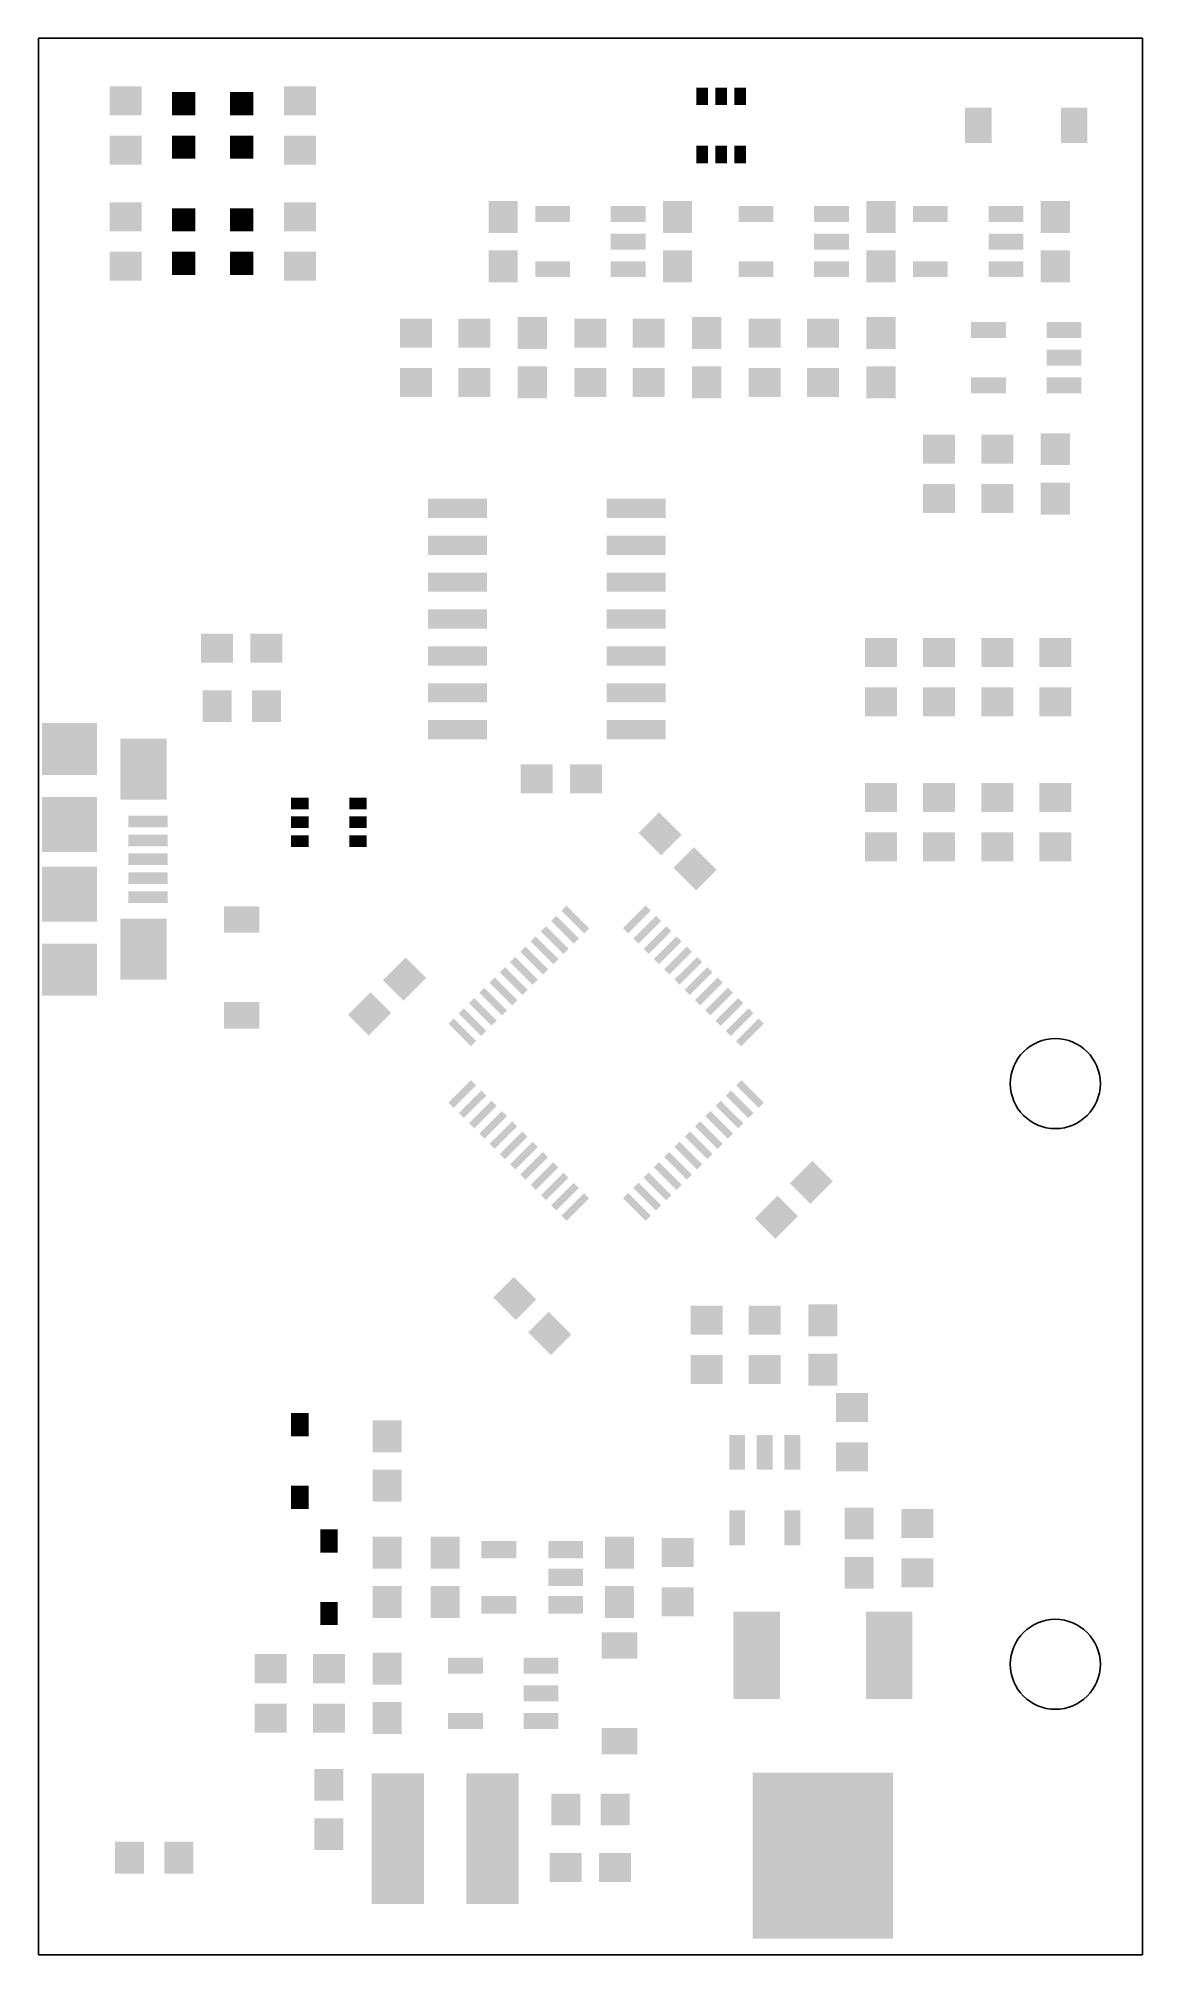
# Model space of a CAD drawing. Extents: x 0 to 38, y 0 to 66.
import ezdxf

# ---------------------------------------------------------------- set-up
doc = ezdxf.new("R2010")
doc.units = 0
doc.header["$MEASUREMENT"] = 0
doc.layers.get('0').update_dxf_attribs({"linetype": 'CONTINUOUS'})
doc.layers.add('20', color=7, linetype='CONTINUOUS')
doc.layers.add('31', color=253, linetype='CONTINUOUS')

# ---------------------------------------------------------------- blocks, each defined once
blk = doc.blocks.new('RECT')
blk.add_solid([(-0.5, -0.5), (0.5, -0.5), (-0.5, 0.5), (0.5, 0.5)])

msp = doc.modelspace()

# ---------------------------------------------------------------- linework, layer by layer
at = {"layer": '20'}
for p, q in [((38, 66), (0, 66)), ((0, 66), (0, 0)), ((38.005, 0), (38, 66)), ((0, 0), (38.005, 0))]:
    msp.add_line(p, q, dxfattribs=at)
for centre in [(35, 30), (35, 10)]:
    msp.add_circle(centre, 1.5494, dxfattribs=at)

# ---------------------------------------------------------------- block references
at = {"layer": '31', "yscale": 1.1}
for p, rotation in [((3, 63.85), 270), ((9, 63.85), 270), ((3, 62.15), 270), ((9, 62.15), 270), ((3, 59.85), 270), ((9, 59.85), 270), ((3, 58.15), 270), ((9, 58.15), 270), ((13, 55.85), 90), ((15, 55.85), 90), ((19, 55.85), 90), ((21, 55.85), 90), ((25, 55.85), 90), ((27, 55.85), 90), ((13, 54.15), 90), ((15, 54.15), 90), ((19, 54.15), 90), ((21, 54.15), 90), ((25, 54.15), 90), ((27, 54.15), 90), ((31, 51.85), 90), ((33, 51.85), 90), ((31, 50.15), 90), ((33, 50.15), 90), ((29, 44.85), 90), ((31, 44.85), 270), ((33, 44.85), 90), ((35, 44.85), 270), ((29, 43.15), 90), ((31, 43.15), 270), ((33, 43.15), 90), ((35, 43.15), 270), ((6.15, 43), 180), ((7.85, 43), 180), ((29, 39.85), 270), ((31, 39.85), 90), ((33, 39.85), 270), ((35, 39.85), 90), ((29, 38.15), 270), ((31, 38.15), 90), ((33, 38.15), 270), ((35, 38.15), 90), ((23, 21.85), 90), ((25, 21.85), 270), ((23, 20.15), 90), ((25, 20.15), 270), ((28, 18.85), 270), ((28, 17.15), 270), ((30.25, 14.85), 270), ((22, 13.85), 270), ((30.25, 13.15), 270), ((22, 12.15), 270), ((8, 9.85), 90), ((10, 9.85), 90), ((8, 8.15), 90), ((10, 8.15), 90), ((3.1348, 3.3384), 180), ((4.8348, 3.3384), 180)]:
    msp.add_blockref('RECT', p, dxfattribs=dict(at, rotation=rotation))
at = {"layer": '31'}
for p, xscale, yscale, rotation in [((5, 63.75), 0.8, 0.8, 180), ((7, 63.75), 0.8, 0.8, 180), ((5, 62.25), 0.8, 0.8, 180), ((7, 62.25), 0.8, 0.8, 180), ((5, 59.75), 0.8, 0.8, 180), ((7, 59.75), 0.8, 0.8, 180), ((17.6999, 59.95), 0.55, 1.2, 90), ((20.3001, 59.95), 0.55, 1.2, 90), ((24.6999, 59.95), 0.55, 1.2, 90), ((27.3001, 59.95), 0.55, 1.2, 90), ((30.6999, 59.95), 0.55, 1.2, 90), ((33.3001, 59.95), 0.55, 1.2, 90), ((20.3001, 59), 0.55, 1.2, 90), ((27.3001, 59), 0.55, 1.2, 90), ((33.3001, 59), 0.55, 1.2, 90), ((5, 58.25), 0.8, 0.8, 180), ((7, 58.25), 0.8, 0.8, 180), ((17.6999, 58.05), 0.55, 1.2, 90), ((20.3001, 58.05), 0.55, 1.2, 90), ((24.6999, 58.05), 0.55, 1.2, 90), ((27.3001, 58.05), 0.55, 1.2, 90), ((30.6999, 58.05), 0.55, 1.2, 90), ((33.3001, 58.05), 0.55, 1.2, 90), ((32.6999, 55.95), 0.55, 1.2, 90), ((35.3001, 55.95), 0.55, 1.2, 90), ((35.3001, 55), 0.55, 1.2, 90), ((32.6999, 54.05), 0.55, 1.2, 90), ((35.3001, 54.05), 0.55, 1.2, 90), ((14.4266, 49.81), 0.6604, 2.032, 90), ((20.5734, 49.81), 0.6604, 2.032, 90), ((14.4266, 48.54), 0.6604, 2.032, 90), ((20.5734, 48.54), 0.6604, 2.032, 90), ((14.4266, 47.27), 0.6604, 2.032, 90), ((20.5734, 47.27), 0.6604, 2.032, 90), ((14.4266, 46), 0.6604, 2.032, 90), ((20.5734, 46), 0.6604, 2.032, 90), ((14.4266, 44.73), 0.6604, 2.032, 90), ((20.5734, 44.73), 0.6604, 2.032, 90), ((14.4266, 43.46), 0.6604, 2.032, 90), ((20.5734, 43.46), 0.6604, 2.032, 90), ((1.07, 41.525), 1.8, 1.9, 270), ((14.4266, 42.19), 0.6604, 2.032, 90), ((20.5734, 42.19), 0.6604, 2.032, 90), ((3.62, 40.825), 2.1, 1.6, 270), ((1.07, 38.925), 1.9, 1.9, 270), ((9, 39.65), 0.4, 0.6, 270), ((11, 39.65), 0.4, 0.6, 270), ((3.77, 39.025), 0.4, 1.35, 270), ((9, 39), 0.4, 0.6, 270), ((11, 39), 0.4, 0.6, 270), ((3.77, 38.375), 0.4, 1.35, 270), ((9, 38.35), 0.4, 0.6, 270), ((11, 38.35), 0.4, 0.6, 270), ((3.77, 37.725), 0.4, 1.35, 270), ((1.07, 36.525), 1.9, 1.9, 270), ((3.77, 37.075), 0.4, 1.35, 270), ((3.77, 36.425), 0.4, 1.35, 270), ((3.62, 34.625), 2.1, 1.6, 270), ((7, 35.65), 0.91, 1.22, 90), ((18.1262, 35.2985), 0.25, 1.1, 45), ((18.4797, 35.652), 0.25, 1.1, 45), ((20.601, 35.652), 0.25, 1.1, 135), ((20.9546, 35.2985), 0.25, 1.1, 135), ((17.4191, 34.5913), 0.25, 1.1, 45), ((17.7726, 34.9449), 0.25, 1.1, 45), ((21.3081, 34.9449), 0.25, 1.1, 135), ((21.6617, 34.5913), 0.25, 1.1, 135), ((1.07, 33.925), 1.8, 1.9, 270), ((16.712, 33.8842), 0.25, 1.1, 45), ((17.0655, 34.2378), 0.25, 1.1, 45), ((22.0153, 34.2378), 0.25, 1.1, 135), ((22.3688, 33.8842), 0.25, 1.1, 135), ((16.3584, 33.5307), 0.25, 1.1, 45), ((22.7224, 33.5307), 0.25, 1.1, 135), ((15.6513, 32.8236), 0.25, 1.1, 45), ((16.0048, 33.1771), 0.25, 1.1, 45), ((23.0759, 33.1771), 0.25, 1.1, 135), ((23.4295, 32.8236), 0.25, 1.1, 135), ((7, 32.35), 0.91, 1.22, 90), ((14.9442, 32.1165), 0.25, 1.1, 45), ((15.2977, 32.47), 0.25, 1.1, 45), ((23.783, 32.47), 0.25, 1.1, 135), ((24.1366, 32.1165), 0.25, 1.1, 135), ((14.5906, 31.7629), 0.25, 1.1, 45), ((24.4901, 31.7629), 0.25, 1.1, 135), ((14.5906, 29.6416), 0.25, 1.1, 135), ((14.9442, 29.288), 0.25, 1.1, 135), ((24.1366, 29.288), 0.25, 1.1, 45), ((24.4901, 29.6416), 0.25, 1.1, 45), ((15.2977, 28.9345), 0.25, 1.1, 135), ((15.6513, 28.5809), 0.25, 1.1, 135), ((23.4295, 28.5809), 0.25, 1.1, 45), ((23.783, 28.9345), 0.25, 1.1, 45), ((16.0048, 28.2274), 0.25, 1.1, 135), ((23.0759, 28.2274), 0.25, 1.1, 45), ((16.3584, 27.8738), 0.25, 1.1, 135), ((16.712, 27.5203), 0.25, 1.1, 135), ((22.3688, 27.5203), 0.25, 1.1, 45), ((22.7224, 27.8738), 0.25, 1.1, 45), ((17.0655, 27.1667), 0.25, 1.1, 135), ((17.4191, 26.8132), 0.25, 1.1, 135), ((21.6617, 26.8132), 0.25, 1.1, 45), ((22.0153, 27.1667), 0.25, 1.1, 45), ((17.7726, 26.4596), 0.25, 1.1, 135), ((18.1262, 26.1061), 0.25, 1.1, 135), ((20.9546, 26.1061), 0.25, 1.1, 45), ((21.3081, 26.4596), 0.25, 1.1, 45), ((18.4797, 25.7525), 0.25, 1.1, 135), ((20.601, 25.7525), 0.25, 1.1, 45), ((9, 18.25), 0.6, 0.8, 180), ((24.05, 17.3001), 0.55, 1.2, 180), ((25, 17.3001), 0.55, 1.2, 180), ((25.95, 17.3001), 0.55, 1.2, 180), ((9, 15.75), 0.6, 0.8, 180), ((24.05, 14.6999), 0.55, 1.2, 180), ((25.95, 14.6999), 0.55, 1.2, 180), ((15.85, 13.95), 0.6, 1.2, 270), ((18.15, 13.95), 0.6, 1.2, 270), ((18.15, 13), 0.6, 1.2, 270), ((15.85, 12.05), 0.6, 1.2, 270), ((18.15, 12.05), 0.6, 1.2, 270), ((24.72, 10.31), 1.6, 3, 180), ((29.28, 10.31), 1.6, 3, 180), ((20, 10.65), 0.91, 1.22, 90), ((14.6999, 9.95), 0.55, 1.2, 90), ((17.3001, 9.95), 0.55, 1.2, 90), ((17.3001, 9), 0.55, 1.2, 90), ((14.6999, 8.05), 0.55, 1.2, 90), ((17.3001, 8.05), 0.55, 1.2, 90), ((20, 7.35), 0.91, 1.22, 90), ((12.375, 4), 4.5, 1.8, 90), ((15.625, 4), 4.5, 1.8, 90), ((27, 3.412), 4.826, 5.715, 180)]:
    msp.add_blockref('RECT', p, dxfattribs=dict(at, xscale=xscale, yscale=yscale, rotation=rotation))
for p, xscale, yscale in [((22.85, 64), 0.4, 0.6), ((23.5, 64), 0.4, 0.6), ((24.15, 64), 0.4, 0.6), ((32.35, 63), 0.91, 1.22), ((35.65, 63), 0.91, 1.22), ((22.85, 62), 0.4, 0.6), ((23.5, 62), 0.4, 0.6), ((24.15, 62), 0.4, 0.6), ((10, 14.25), 0.6, 0.8), ((10, 11.75), 0.6, 0.8)]:
    msp.add_blockref('RECT', p, dxfattribs=dict(at, xscale=xscale, yscale=yscale))
at = {"layer": '31', "xscale": 1.1}
for p, rotation in [((16, 59.85), 270), ((22, 59.85), 270), ((29, 59.85), 270), ((35, 59.85), 270), ((16, 58.15), 270), ((22, 58.15), 270), ((29, 58.15), 270), ((35, 58.15), 270), ((17, 55.85), 270), ((23, 55.85), 270), ((29, 55.85), 270), ((17, 54.15), 270), ((23, 54.15), 270), ((29, 54.15), 270), ((35, 51.85), 270), ((35, 50.15), 270), ((6.15, 45), 180), ((7.85, 45), 180), ((21.399, 38.601), 315), ((22.601, 37.399), 315), ((12.601, 33.601), 45), ((11.399, 32.399), 45), ((26.601, 26.601), 225), ((25.399, 25.399), 225), ((16.399, 22.601), 135), ((17.601, 21.399), 135), ((27, 21.85), 90), ((27, 20.15), 90), ((12, 17.85), 90), ((12, 16.15), 90), ((28.25, 14.85), 270), ((12, 13.85), 270), ((14, 13.85), 270), ((20, 13.85), 90), ((28.25, 13.15), 270), ((12, 12.15), 270), ((14, 12.15), 270), ((20, 12.15), 90), ((12, 9.85), 270), ((12, 8.15), 270), ((10, 5.85), 90), ((10, 4.15), 90)]:
    msp.add_blockref('RECT', p, dxfattribs=dict(at, rotation=rotation))
for p in [(17.15, 40.5), (18.85, 40.5), (18.15, 3), (19.85, 3)]:
    msp.add_blockref('RECT', p, dxfattribs=at)
at = {"layer": '31', "yscale": 1.1}
for p in [(18.15, 5), (19.85, 5)]:
    msp.add_blockref('RECT', p, dxfattribs=at)

doc.saveas('drawing.dxf')
